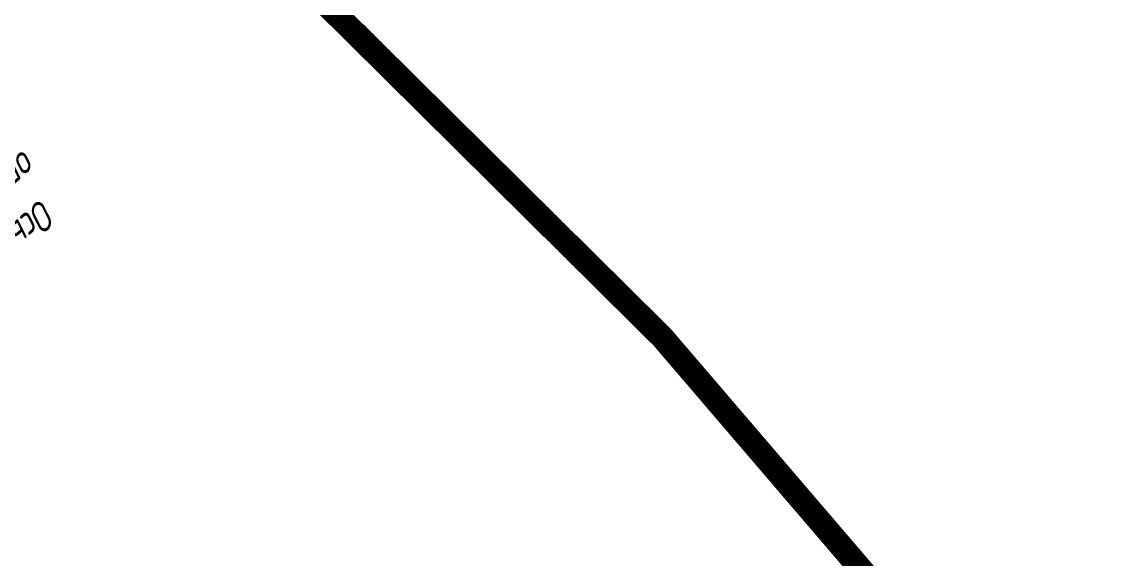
# Model space of a CAD drawing. Header units: millimetres. Extents: x 0 to 285450075, y -3000605 to 8125189010.
# Drawn here: x 6236284.14 to 6236329.4, y 5216912.8 to 5216935.26 of the extents above; entities that cross this region are included whole.
import ezdxf
from ezdxf import colors
from ezdxf.entities.mleader import LeaderData, LeaderLine
from ezdxf.math import Vec2, Vec3

# ---------------------------------------------------------------- set-up
doc = ezdxf.new("R2010")
doc.units = ezdxf.units.MM
doc.set_wipeout_variables(frame=1)
doc.linetypes.add('CENTER', pattern=[50.8, 31.75, -6.35, 6.35, -6.35])
doc.layers.add('!Полоса отвода', color=30, linetype='Continuous')
doc.layers.add('Основное направление 30.05.Ось трассы', color=7, linetype='Continuous')
for name, color, linetype, lineweight in [('1-Бетон', 106, 'Continuous', 35), ('1-Оси', 1, 'CENTER', 20), ('ИС_Выноски', 3, 'Continuous', 18), ('ИС_Размер', 3, 'Continuous', 18)]:
    doc.layers.add(name, color=color, linetype=linetype, lineweight=lineweight)
doc.styles.add('ISOCPEUR', font='isocpeur.ttf', dxfattribs={"width": 0.8, "oblique": 15, "height": 2.5})
doc.linetypes.add('гр.ПОЛЬ.10', pattern='A,6.75,-2,[131,ltypeshp.shx,S=0.75,R=0,X=-0.75,Y=-0.375],-2,6.75,[130,ltypeshp.shx,S=0.75,R=270.000001,X=-8.75,Y=-0.375],0', length=17.5)

# ---------------------------------------------------------------- blocks, each defined once
blk = doc.blocks.new('_None')
blk = doc.blocks.new('_DotBlank')
at = {"color": 0, "linetype": 'ByBlock', "lineweight": -2}
blk.add_line((-0.5, 0), (-1, 0), dxfattribs=at)
blk.add_circle((0, 0), 0.5, dxfattribs=at)
blk = doc.blocks.new('мост план кальмиус')
at = {"color": 8}
blk.add_wipeout([(-84927, 18748), (-83562, 45128), (-71216, 44489), (-66238, 42098), (-62410, 39358), (-58831, 35769), (-56452, 32504), (-54289, 28370), (-53279, 25638), (-52589, 23031), (-52149, 20452), (-51945, 17984), (-51953, 15404), (-51847, 1713), (16523, 174), (16499, 13750), (48681, 15115), (51950, 15396), (51993, 16603), (52429, 19670), (52763, 20976), (53228, 22376), (53763, 23670), (54928, 25867), (55955, 27386), (57261, 28968), (58369, 30088), (59857, 31352), (61766, 32654), (64399, 33987), (66743, 34802), (68607, 35230), (73006, 35615), (75369, 35737), (80966, 36027), (84021, 36185), (84924, 18748), (81975, 18490), (81924, 17723), (81924, -13317), (85003, -13811), (86426, -28044), (82156, -29131), (72090, -31693), (70682, -31945), (68645, -32063), (67160, -31993), (65457, -31748), (63155, -31122), (61641, -30507), (59831, -29528), (59206, -29119), (57612, -27877), (55950, -26189), (54592, -24362), (53635, -22662), (53329, -22000), (52862, -20805), (52220, -18396), (52133, -16966), (51955, -16166), (50601, -16282), (16894, -17701), (16523, 174), (-51847, 1713), (-51957, -16166), (-51975, -17754), (-52064, -18998), (-52207, -20149), (-52411, -21316), (-52628, -22291), (-52913, -23344), (-53313, -24568), (-53979, -26232), (-54781, -27859), (-55627, -29295), (-56959, -31171), (-57508, -31843), (-57930, -32327), (-58939, -33384), (-60064, -34421), (-61062, -35236), (-61822, -35797), (-62602, -36327), (-63223, -36717), (-63657, -36974), (-64059, -37201), (-65393, -37881), (-66993, -38563), (-68626, -39119), (-70984, -39743), (-72767, -39965), (-74388, -40088), (-88874, -37694), (-84927, -13818), (-82187, -14057), (-81927, -13317), (-81927, 17723), (-81861, 18480)], dxfattribs=at).dxf.layer = '1-Бетон'
at = {"layer": '1-Бетон', "color": 1}
blk.add_arc((0, 800001), 800001, 266.084716, 273.246619, dxfattribs=at)
at = {"layer": '1-Оси'}
blk.add_arc((0, 800000), 800000, 264.122089, 275.877664, dxfattribs=at)
at = {"layer": 'ИС_Выноски'}
ml = blk.add_multileader_mtext('Standard', dxfattribs=at)
ml.set_content('Ось опоры ОП4 \\PПК 70+71,19', color=256, style='ISOCPEUR')
ml.set_leader_properties(color=256, linetype='ByLayer')
ml.set_arrow_properties(name='NONE')
ml.build(insert=Vec2(0, 0))
ml.multileader.update_dxf_attribs({"text_left_attachment_type": 6, "text_right_attachment_type": 6, "dogleg_length": 0.36, "arrow_head_size": 600, "scale": 200})
ctx = ml.context
ctx.base_point, ctx.scale, ctx.char_height, ctx.arrow_head_size, ctx.landing_gap_size, ctx.plane_origin, ctx.plane_x_axis, ctx.plane_y_axis = Vec3(16523, -29241), 200, 1200, 600, 125, Vec3(23519, -10789), Vec3(0, 1), Vec3(-1, 0)
ctx.left_attachment, ctx.right_attachment, ctx.text_align_type = 6, 6, 1
notes = []
notes.append((ctx, [(1, (1, 1, 0), (16523, -19451), (0, -1), 161, [(1, [(16523, -17625)], 0, [])])]))
ctx.mtext.insert, ctx.mtext.text_direction, ctx.mtext.rotation, ctx.mtext.width, ctx.mtext.alignment, ctx.mtext.flow_direction = Vec3(15083, -24426), Vec3(0, 1), 1.570796, 10889.45, 2, 5
for ctx, leaders in notes:
    for number, flags, end, landing, length, lines in leaders:
        leader = LeaderData()
        leader.index, (leader.has_last_leader_line, leader.has_dogleg_vector, leader.attachment_direction) = number, flags
        leader.last_leader_point, leader.dogleg_vector, leader.dogleg_length = Vec3(end), Vec3(landing), length
        for number, points, colour, breaks in lines:
            line = LeaderLine()
            line.index, line.vertices, line.color, line.breaks = number, Vec3.list(points), colors.encode_raw_color(colour), breaks
            leader.lines.append(line)
        ctx.leaders.append(leader)

msp = doc.modelspace()

# ---------------------------------------------------------------- linework, layer by layer
at = {"layer": '!Полоса отвода', "color": 30, "linetype": 'гр.ПОЛЬ.10', "true_color": 0xff7f00, "transparency": 33554687, "const_width": 1}
msp.add_lwpolyline([(6236496.832, 5216507.3051), (6236469.4309, 5216619.3363), (6236444.9985, 5216693.129), (6236412.5546, 5216770.04), (6236363.6949, 5216860.4174), (6236310.9004, 5216922.0721), (6236257.8407, 5216974.6503)], dxfattribs=at)
at = {"layer": 'ИС_Размер', "linetype": 'Continuous'}
msp.add_circle((6226064.7742, 5217311.3687), 148840.0322, dxfattribs=at)

# ---------------------------------------------------------------- next in the draw order: block references
at = {"layer": '1-Бетон', "xscale": 0.001, "yscale": 0.001, "zscale": 0.001, "rotation": 131.8774809029428}
msp.add_blockref('мост план кальмиус', (6236276.9349, 5216898.8604), dxfattribs=at)

# ---------------------------------------------------------------- next in the draw order: leaders
at = {"layer": 'ИС_Выноски', "color": 3}
ml = msp.add_multileader_mtext('Standard', dxfattribs=at)
ml.set_content('ПК70+50\\P24+3х33+24', color=3, style='ISOCPEUR')
ml.set_leader_properties(color=256, linetype='ByLayer', lineweight=-1)
ml.set_arrow_properties(name='DOTBLANK')
ml.build(insert=Vec2(0, 0))
ml.multileader.update_dxf_attribs({"text_left_attachment_type": 6, "text_right_attachment_type": 6, "dogleg_length": 0.36, "arrow_head_size": 1500, "scale": 25})
ctx = ml.context
ctx.base_point, ctx.scale, ctx.char_height, ctx.arrow_head_size, ctx.landing_gap_size, ctx.plane_origin, ctx.plane_x_axis, ctx.plane_y_axis = Vec3(6236691.2056, 5217349.7238), 25, 125, 1500, 2.25, Vec3(6242724.0352, 5214845.6196), Vec3(1, 0.0000115), Vec3(-0.0000115, 1)
ctx.left_attachment, ctx.right_attachment, ctx.text_align_type = 6, 6, 1
notes = []
notes.append((ctx, [(0, (1, 1, 0), (6236671.0754, 5217349.7235), (1, 0.0000115), 20.1302, [(1, [(6236451.887, 5217068.3139)], 0, [])])]))
ctx.mtext.insert, ctx.mtext.text_direction, ctx.mtext.rotation, ctx.mtext.width, ctx.mtext.alignment, ctx.mtext.flow_direction = Vec3(6237088.6703, 5217499.7283), Vec3(1, 0.0000115), 0.0000115, 857.209003, 2, 5
ctx.mtext.has_bg_fill, ctx.mtext.bg_color, ctx.mtext.bg_scale_factor, ctx.mtext.bg_transparency, ctx.mtext.use_window_bg_color = 1, -1027028792, 1.5, 0, 1
for ctx, leaders in notes:
    for number, flags, end, landing, length, lines in leaders:
        leader = LeaderData()
        leader.index, (leader.has_last_leader_line, leader.has_dogleg_vector, leader.attachment_direction) = number, flags
        leader.last_leader_point, leader.dogleg_vector, leader.dogleg_length = Vec3(end), Vec3(landing), length
        for number, points, colour, breaks in lines:
            line = LeaderLine()
            line.index, line.vertices, line.color, line.breaks = number, Vec3.list(points), colors.encode_raw_color(colour), breaks
            leader.lines.append(line)
        ctx.leaders.append(leader)

# ---------------------------------------------------------------- next in the draw order: linework, layer by layer
at = {"layer": 'Основное направление 30.05.Ось трассы', "color": 1, "lineweight": 40, "true_color": 0xff0000, "flags": 128}
msp.add_lwpolyline([(6236484.5306, 5215168.6635), (6236481.8903, 5216316.6935, 0.0002441), (6236481.8575, 5216329.1934, 0.0007324), (6236481.8003, 5216341.6933, 0.0012207), (6236481.6942, 5216354.1928, 0.001709), (6236481.5149, 5216366.6915, 0.0021973), (6236481.238, 5216379.1884, 0.0026856), (6236480.839, 5216391.682, 0.0031738), (6236480.2937, 5216404.17, 0.0036621), (6236479.5777, 5216416.6494, 0.2782706), (6236007.742, 5217095.1932, 0.0036621), (6235996.2926, 5217100.2089, 0.0031738), (6235984.7756, 5217105.0676, 0.0026856), (6235973.2025, 5217109.791, 0.0021973), (6235961.5837, 5217114.4012, 0.001709), (6235949.9293, 5217118.9205, 0.0012207), (6235938.2486, 5217123.3715, 0.0007324), (6235926.5506, 5217127.7767, 0.0002441), (6235914.844, 5217132.1592), (6235320.4061, 5217354.4691, -0.0193391), (6234250.5061, 5217802.4742), (6233192.5927, 5218294.3631, 0.0310959)], format="xyb", dxfattribs=at)

doc.saveas('drawing.dxf')
